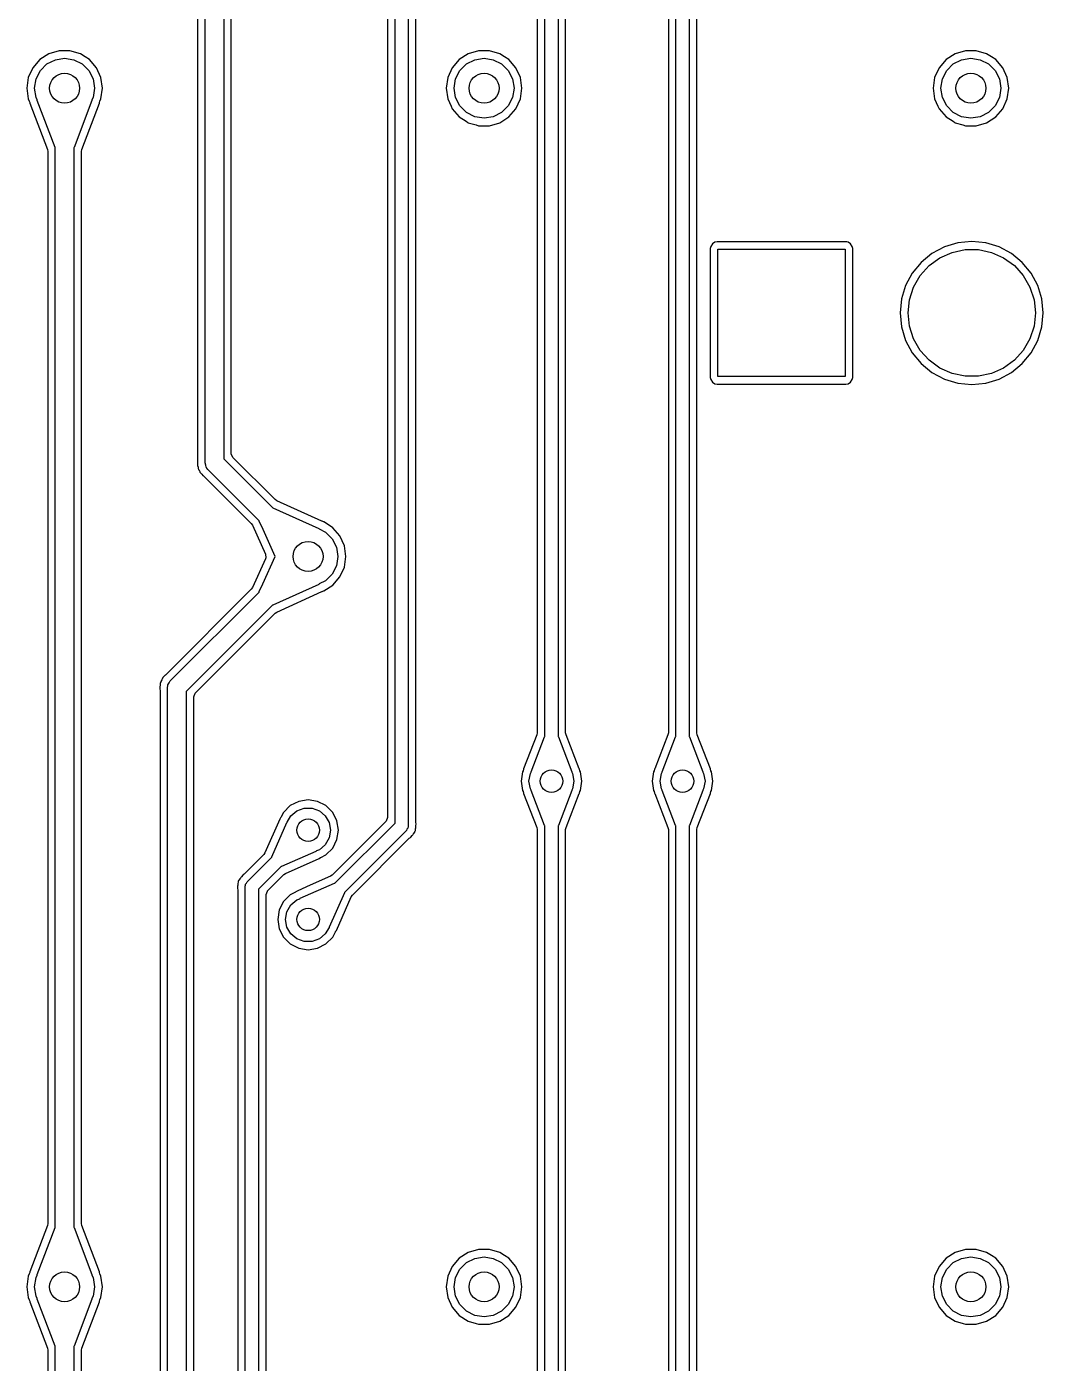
# Model space of a CAD drawing. Extents: x 107 to 211, y -135 to -72.
# Drawn here: x 153.49 to 167.07, y -103.52 to -85.68 of the extents above; entities that cross this region are included whole.
import ezdxf

# ---------------------------------------------------------------- set-up
doc = ezdxf.new("R2010")
doc.units = 0
doc.layers.add('BLACK', color=7, linetype='CONTINUOUS')

msp = doc.modelspace()

# ---------------------------------------------------------------- linework, layer by layer
at = {"layer": 'BLACK', "linetype": 'CONTINUOUS'}
for p, q in [((155.7745, -78.039428), (155.7745, -91.493107)), ((155.875, -91.5), (155.875, -78)), ((156.125, -78.051776), (156.125, -91.448224)), ((156.2255, -91.375942), (156.2255, -78.124057)), ((160.3106, -80.396489), (160.3106, -95.103508)), ((160.4111, -95.154436), (160.4111, -80.346681)), ((160.5889, -80.345563), (160.5889, -95.153318)), ((160.6894, -95.103509), (160.6894, -80.39649)), ((162.0606, -80.396489), (162.0606, -95.103508)), ((162.1611, -95.154436), (162.1611, -80.346681)), ((162.3389, -80.345563), (162.3389, -95.153318)), ((162.4394, -86.5), (162.4394, -80.39649)), ((158.4111, -96.309127), (158.4111, -81.690873)), ((158.5889, -81.654049), (158.5889, -96.345951)), ((158.6894, -86.5), (158.6894, -81.6988)), ((158.3106, -81.763153), (158.3106, -96.236846)), ((153.668868, -86.11786), (153.574623, -86.226626)), ((153.668875, -86.117855), (153.668868, -86.11786)), ((153.789945, -86.040047), (153.668875, -86.117855)), ((153.764886, -86.176393), (153.876393, -86.119577)), ((153.789949, -86.040046), (153.789945, -86.040047)), ((153.928036, -85.9995), (153.789949, -86.040046)), ((153.876393, -86.119577), (154, -86.1)), ((153.928039, -85.9995), (153.928036, -85.9995)), ((154.071961, -85.9995), (153.928039, -85.9995)), ((154, -86.1), (154.123607, -86.119577)), ((154.071964, -85.9995), (154.071961, -85.9995)), ((154.21005, -86.040046), (154.071964, -85.9995)), ((154.123607, -86.119577), (154.235114, -86.176393)), ((154.210054, -86.040047), (154.21005, -86.040046)), ((154.274182, -86.08126), (154.210054, -86.040047)), ((154.331128, -86.117857), (154.274182, -86.08126)), ((154.425377, -86.226627), (154.331128, -86.117857)), ((159.268868, -86.11786), (159.174623, -86.226626)), ((159.268875, -86.117855), (159.268868, -86.11786)), ((159.389945, -86.040047), (159.268875, -86.117855)), ((159.364886, -86.176393), (159.476393, -86.119577)), ((159.389949, -86.040046), (159.389945, -86.040047)), ((159.528036, -85.9995), (159.389949, -86.040046)), ((159.476393, -86.119577), (159.6, -86.1)), ((159.528039, -85.9995), (159.528036, -85.9995)), ((159.671961, -85.9995), (159.528039, -85.9995)), ((159.6, -86.1), (159.723607, -86.119577)), ((159.671964, -85.9995), (159.671961, -85.9995)), ((159.81005, -86.040046), (159.671964, -85.9995)), ((159.723607, -86.119577), (159.835114, -86.176393)), ((159.810054, -86.040047), (159.81005, -86.040046)), ((159.874182, -86.08126), (159.810054, -86.040047)), ((159.931128, -86.117857), (159.874182, -86.08126)), ((160.025377, -86.226627), (159.931128, -86.117857)), ((165.768868, -86.11786), (165.674623, -86.226626)), ((165.768875, -86.117855), (165.768868, -86.11786)), ((165.889945, -86.040047), (165.768875, -86.117855)), ((165.864886, -86.176393), (165.976393, -86.119577)), ((165.889949, -86.040046), (165.889945, -86.040047)), ((166.028036, -85.9995), (165.889949, -86.040046)), ((165.976393, -86.119577), (166.1, -86.1)), ((166.028039, -85.9995), (166.028036, -85.9995)), ((166.171961, -85.9995), (166.028039, -85.9995)), ((166.1, -86.1), (166.223607, -86.119577)), ((166.171964, -85.9995), (166.171961, -85.9995)), ((166.31005, -86.040046), (166.171964, -85.9995)), ((166.223607, -86.119577), (166.335114, -86.176393)), ((166.310054, -86.040047), (166.31005, -86.040046)), ((166.374182, -86.08126), (166.310054, -86.040047)), ((166.431128, -86.117857), (166.374182, -86.08126)), ((166.525377, -86.226627), (166.431128, -86.117857)), ((153.574623, -86.226626), (153.514834, -86.357545)), ((153.619577, -86.376393), (153.676393, -86.264886)), ((153.676393, -86.264886), (153.764886, -86.176393)), ((154.235114, -86.176393), (154.323607, -86.264886)), ((154.323607, -86.264886), (154.380423, -86.376393)), ((154.485165, -86.357543), (154.425377, -86.226627)), ((159.174623, -86.226626), (159.114834, -86.357545)), ((159.219577, -86.376393), (159.276393, -86.264886)), ((159.276393, -86.264886), (159.364886, -86.176393)), ((159.835114, -86.176393), (159.923607, -86.264886)), ((159.923607, -86.264886), (159.980423, -86.376393)), ((160.085165, -86.357543), (160.025377, -86.226627)), ((165.674623, -86.226626), (165.614834, -86.357545)), ((165.719577, -86.376393), (165.776393, -86.264886)), ((165.776393, -86.264886), (165.864886, -86.176393)), ((166.335114, -86.176393), (166.423607, -86.264886)), ((166.423607, -86.264886), (166.480423, -86.376393)), ((166.585165, -86.357543), (166.525377, -86.226627)), ((153.514834, -86.357545), (153.494353, -86.5)), ((153.494353, -86.5), (153.514834, -86.642455)), ((153.6, -86.5), (153.619577, -86.376393)), ((153.619577, -86.623607), (153.6, -86.5)), ((154.380423, -86.376393), (154.4, -86.5)), ((154.4, -86.5), (154.380423, -86.623607)), ((154.505647, -86.5), (154.485165, -86.357543)), ((154.485165, -86.642457), (154.505647, -86.5)), ((158.6894, -96.301199), (158.6894, -86.5)), ((159.114834, -86.357545), (159.094353, -86.5)), ((159.094353, -86.5), (159.114834, -86.642454)), ((159.2, -86.5), (159.219577, -86.376393)), ((159.219577, -86.623607), (159.2, -86.5)), ((159.980423, -86.376393), (160, -86.5)), ((160, -86.5), (159.980423, -86.623607)), ((160.105647, -86.5), (160.085165, -86.357543)), ((160.085165, -86.642457), (160.105647, -86.5)), ((162.4394, -90.359897), (162.4394, -86.5)), ((165.614834, -86.357545), (165.594353, -86.5)), ((165.594353, -86.5), (165.614834, -86.642454)), ((165.7, -86.5), (165.719577, -86.376393)), ((165.719577, -86.623607), (165.7, -86.5)), ((166.480423, -86.376393), (166.5, -86.5)), ((166.5, -86.5), (166.480423, -86.623607)), ((166.605647, -86.5), (166.585165, -86.357543)), ((166.585165, -86.642457), (166.605647, -86.5)), ((153.514834, -86.642455), (153.514836, -86.64246)), ((153.514836, -86.64246), (153.528368, -86.672092)), ((153.528368, -86.672092), (153.534048, -86.690665)), ((153.534048, -86.690665), (153.535765, -86.700965)), ((153.535765, -86.700965), (153.535764, -86.700965)), ((153.535764, -86.700965), (153.769719, -87.319854)), ((153.635192, -86.654253), (153.619577, -86.623607)), ((153.634448, -86.663655), (153.634728, -86.654705)), ((153.872141, -87.292437), (153.634448, -86.663655)), ((153.634728, -86.654705), (153.635192, -86.654253)), ((154.365551, -86.663655), (154.127859, -87.292437)), ((154.230281, -87.319854), (154.464232, -86.700968)), ((154.380423, -86.623607), (154.364743, -86.654379)), ((154.364743, -86.654379), (154.365427, -86.655066)), ((154.365427, -86.655066), (154.365551, -86.663655)), ((154.464232, -86.700968), (154.464233, -86.700965)), ((154.464233, -86.700965), (154.464235, -86.70096)), ((154.464235, -86.70096), (154.466202, -86.689733)), ((154.466202, -86.689733), (154.471779, -86.671766)), ((154.471779, -86.671766), (154.485165, -86.642457)), ((159.114834, -86.642454), (159.114834, -86.642455)), ((159.114834, -86.642455), (159.114835, -86.642457)), ((159.114835, -86.642457), (159.159664, -86.740617)), ((159.276393, -86.735114), (159.219577, -86.623607)), ((159.980423, -86.623607), (159.923607, -86.735114)), ((160.025377, -86.773373), (160.085165, -86.642457)), ((165.614834, -86.642454), (165.614834, -86.642455)), ((165.614834, -86.642455), (165.614835, -86.642457)), ((165.614835, -86.642457), (165.659664, -86.740617)), ((165.776393, -86.735114), (165.719577, -86.623607)), ((166.480423, -86.623607), (166.423607, -86.735114)), ((166.525377, -86.773373), (166.585165, -86.642457)), ((159.159664, -86.740617), (159.174623, -86.773373)), ((159.174623, -86.773373), (159.268868, -86.882139)), ((159.268868, -86.882139), (159.268869, -86.88214)), ((159.268869, -86.88214), (159.268872, -86.882143)), ((159.268872, -86.882143), (159.361474, -86.941654)), ((159.364886, -86.823607), (159.276393, -86.735114)), ((159.476393, -86.880423), (159.364886, -86.823607)), ((159.6, -86.9), (159.476393, -86.880423)), ((159.723607, -86.880423), (159.6, -86.9)), ((159.835114, -86.823607), (159.723607, -86.880423)), ((159.810053, -86.959953), (159.931128, -86.882143)), ((159.923607, -86.735114), (159.835114, -86.823607)), ((159.931128, -86.882143), (160.025377, -86.773373)), ((165.659664, -86.740617), (165.674623, -86.773373)), ((165.674623, -86.773373), (165.768868, -86.882139)), ((165.768868, -86.882139), (165.768869, -86.88214)), ((165.768869, -86.88214), (165.768872, -86.882143)), ((165.768872, -86.882143), (165.861474, -86.941654)), ((165.864886, -86.823607), (165.776393, -86.735114)), ((165.976393, -86.880423), (165.864886, -86.823607)), ((166.1, -86.9), (165.976393, -86.880423)), ((166.223607, -86.880423), (166.1, -86.9)), ((166.335114, -86.823607), (166.223607, -86.880423)), ((166.310053, -86.959953), (166.431128, -86.882143)), ((166.423607, -86.735114), (166.335114, -86.823607)), ((166.431128, -86.882143), (166.525377, -86.773373)), ((159.361474, -86.941654), (159.38354, -86.955836)), ((159.38354, -86.955836), (159.389947, -86.959953)), ((159.389947, -86.959953), (159.493144, -86.990254)), ((159.493144, -86.990254), (159.528035, -87.000499)), ((159.528035, -87.000499), (159.528037, -87.0005)), ((159.528037, -87.0005), (159.528039, -87.0005)), ((159.528039, -87.0005), (159.671963, -87.0005)), ((159.671963, -87.0005), (159.671964, -87.000499)), ((159.671964, -87.000499), (159.810053, -86.959953)), ((165.861474, -86.941654), (165.88354, -86.955836)), ((165.88354, -86.955836), (165.889947, -86.959953)), ((165.889947, -86.959953), (165.993144, -86.990254)), ((165.993144, -86.990254), (166.028035, -87.000499)), ((166.028035, -87.000499), (166.028037, -87.0005)), ((166.028037, -87.0005), (166.028039, -87.0005)), ((166.028039, -87.0005), (166.171963, -87.0005)), ((166.171963, -87.0005), (166.171964, -87.000499)), ((166.171964, -87.000499), (166.310053, -86.959953)), ((153.769719, -87.319854), (153.7745, -87.34602)), ((153.7745, -87.34602), (153.7745, -101.653978)), ((153.874812, -87.296573), (153.872141, -87.292437)), ((153.875, -87.29665), (153.874812, -87.296573)), ((153.875, -101.704518), (153.875, -87.29665)), ((154.127859, -87.292437), (154.125, -87.29548)), ((154.125, -87.29548), (154.125, -101.703349)), ((154.2255, -87.34602), (154.230281, -87.319854)), ((154.2255, -101.65398), (154.2255, -87.34602)), ((162.626281, -88.610788), (162.620451, -88.640102)), ((162.620451, -88.640102), (162.620451, -90.359897)), ((162.626282, -88.610786), (162.626281, -88.610788)), ((162.648493, -88.577543), (162.626282, -88.610786)), ((162.648496, -88.57754), (162.648493, -88.577543)), ((162.681735, -88.555331), (162.648496, -88.57754)), ((162.711053, -88.5495), (162.681735, -88.555331)), ((164.430848, -88.5495), (162.711053, -88.5495)), ((162.720951, -90.35), (162.720951, -88.65)), ((162.720951, -88.65), (164.420951, -88.65)), ((164.420951, -88.65), (164.420951, -90.35)), ((164.43085, -88.5495), (164.430848, -88.5495)), ((164.44251, -88.551819), (164.43085, -88.5495)), ((164.460162, -88.55533), (164.44251, -88.551819)), ((164.460164, -88.555331), (164.460162, -88.55533)), ((164.493407, -88.577542), (164.460164, -88.555331)), ((164.49341, -88.577545), (164.493407, -88.577542)), ((164.515619, -88.610784), (164.49341, -88.577545)), ((164.515619, -88.610786), (164.515619, -88.610784)), ((164.51562, -88.610787), (164.515619, -88.610786)), ((164.52145, -88.640102), (164.51562, -88.610787)), ((164.52145, -89.5), (164.52145, -88.640102)), ((165.745445, -88.617605), (165.580333, -88.705859)), ((165.924618, -88.563253), (165.745445, -88.617605)), ((165.848287, -88.691602), (166.022102, -88.654656)), ((166.110951, -88.544901), (165.924618, -88.563253)), ((166.022102, -88.654656), (166.1998, -88.654656)), ((166.297283, -88.563253), (166.110951, -88.544901)), ((166.1998, -88.654656), (166.373615, -88.691602)), ((166.476456, -88.617605), (166.297283, -88.563253)), ((166.641568, -88.705859), (166.476456, -88.617605)), ((165.435594, -88.824643), (165.316816, -88.969373)), ((165.580324, -88.705865), (165.435594, -88.824643)), ((165.54219, -88.868327), (165.685951, -88.763878)), ((165.580333, -88.705859), (165.580324, -88.705865)), ((165.685951, -88.763878), (165.848287, -88.691602)), ((166.373615, -88.691602), (166.535951, -88.763878)), ((166.535951, -88.763878), (166.679712, -88.868327)), ((166.641573, -88.705862), (166.641568, -88.705859)), ((166.641576, -88.705864), (166.641573, -88.705862)), ((166.786308, -88.824643), (166.641576, -88.705864)), ((166.905087, -88.969375), (166.786308, -88.824643)), ((165.31681, -88.969382), (165.228556, -89.134494)), ((165.316816, -88.969373), (165.31681, -88.969382)), ((165.334437, -89.154274), (165.423287, -89.000383)), ((165.423287, -89.000383), (165.54219, -88.868327)), ((166.679712, -88.868327), (166.798615, -89.000383)), ((166.798615, -89.000383), (166.887465, -89.154274)), ((166.905089, -88.96938), (166.905087, -88.969375)), ((166.905091, -88.969382), (166.905089, -88.96938)), ((166.993345, -89.134494), (166.905091, -88.969382)), ((165.228556, -89.134494), (165.174204, -89.313667)), ((165.279526, -89.323275), (165.334437, -89.154274)), ((166.887465, -89.154274), (166.942376, -89.323275)), ((166.993345, -89.134496), (166.993345, -89.134494)), ((166.993347, -89.134499), (166.993345, -89.134496)), ((167.047698, -89.313669), (166.993347, -89.134499)), ((165.174204, -89.313667), (165.155852, -89.5)), ((165.260951, -89.5), (165.279526, -89.323275)), ((166.942376, -89.323275), (166.960951, -89.5)), ((167.06605, -89.5), (167.047698, -89.313669)), ((164.521451, -90.359899), (164.52145, -89.5)), ((165.155852, -89.5), (165.174204, -89.686332)), ((165.279526, -89.676725), (165.260951, -89.5)), ((166.960951, -89.5), (166.942376, -89.676725)), ((167.047698, -89.686331), (167.06605, -89.5)), ((165.174204, -89.686332), (165.228556, -89.865505)), ((165.334437, -89.845726), (165.279526, -89.676725)), ((166.942376, -89.676725), (166.887465, -89.845726)), ((166.993347, -89.865501), (167.047698, -89.686331)), ((165.228556, -89.865505), (165.31681, -90.030617)), ((165.423287, -89.999617), (165.334437, -89.845726)), ((166.887465, -89.845726), (166.798615, -89.999617)), ((166.905087, -90.030625), (166.993347, -89.865501)), ((165.31681, -90.030617), (165.316813, -90.030622)), ((165.316813, -90.030622), (165.316815, -90.030625)), ((165.316815, -90.030625), (165.435594, -90.175357)), ((165.54219, -90.131673), (165.423287, -89.999617)), ((166.798615, -89.999617), (166.679712, -90.131673)), ((166.786308, -90.175357), (166.905087, -90.030625)), ((165.435594, -90.175357), (165.580326, -90.294136)), ((165.685951, -90.236122), (165.54219, -90.131673)), ((165.848287, -90.308398), (165.685951, -90.236122)), ((166.535951, -90.236122), (166.373615, -90.308398)), ((166.679712, -90.131673), (166.535951, -90.236122)), ((166.641576, -90.294136), (166.786308, -90.175357)), ((162.4394, -95.103509), (162.4394, -90.359897)), ((162.620451, -90.359897), (162.626282, -90.389215)), ((162.626282, -90.389215), (162.648491, -90.422454)), ((162.648491, -90.422454), (162.648493, -90.422456)), ((162.648493, -90.422456), (162.648494, -90.422457)), ((162.648494, -90.422457), (162.681738, -90.444669)), ((162.681738, -90.444669), (162.711052, -90.4505)), ((162.711052, -90.4505), (164.430849, -90.450499)), ((164.420951, -90.35), (162.720951, -90.35)), ((164.430849, -90.450499), (164.460164, -90.444669)), ((164.460164, -90.444669), (164.460165, -90.444668)), ((164.460165, -90.444668), (164.460166, -90.444668)), ((164.460166, -90.444668), (164.493405, -90.422459)), ((164.493404, -90.422459), (164.493408, -90.422457)), ((164.493405, -90.422459), (164.493404, -90.422459)), ((164.493408, -90.422457), (164.51562, -90.389213)), ((164.51562, -90.389213), (164.521451, -90.359899)), ((165.580326, -90.294136), (165.580331, -90.294138)), ((165.580331, -90.294138), (165.580333, -90.29414)), ((165.580333, -90.29414), (165.745445, -90.382394)), ((165.745445, -90.382394), (165.745447, -90.382394)), ((165.745447, -90.382394), (165.74545, -90.382396)), ((165.74545, -90.382396), (165.92462, -90.436747)), ((166.022102, -90.345344), (165.848287, -90.308398)), ((165.92462, -90.436747), (166.110951, -90.455099)), ((166.1998, -90.345344), (166.022102, -90.345344)), ((166.110951, -90.455099), (166.297282, -90.436747)), ((166.373615, -90.308398), (166.1998, -90.345344)), ((166.297282, -90.436747), (166.476452, -90.382396)), ((166.476452, -90.382396), (166.641576, -90.294136)), ((155.774449, -91.495043), (155.772299, -91.536063)), ((155.7745, -91.493107), (155.774449, -91.495043)), ((155.883714, -91.529677), (155.875, -91.5)), ((156.125, -91.448224), (156.775069, -92.098293)), ((156.225782, -91.382392), (156.2255, -91.375942)), ((156.247174, -91.428268), (156.225782, -91.382392)), ((156.811226, -91.99232), (156.247174, -91.428268)), ((155.772299, -91.536063), (155.781031, -91.558814)), ((155.781031, -91.558814), (155.784326, -91.569937)), ((155.784326, -91.569937), (155.789392, -91.593766)), ((155.789392, -91.593766), (155.789394, -91.59377)), ((155.789394, -91.59377), (155.794388, -91.600643)), ((155.794388, -91.600643), (155.803605, -91.617618)), ((155.803605, -91.617618), (155.806653, -91.625558)), ((155.806653, -91.625558), (155.806654, -91.62556)), ((155.806654, -91.62556), (155.823881, -91.642786)), ((155.823881, -91.642786), (155.831424, -91.651618)), ((155.831424, -91.651618), (155.84574, -91.671323)), ((155.84574, -91.671323), (155.853102, -91.675573)), ((155.853102, -91.675573), (155.868426, -91.687332)), ((155.868426, -91.687332), (156.492318, -92.311223)), ((155.89029, -91.559906), (155.883714, -91.529677)), ((155.894073, -91.56496), (155.89029, -91.559906)), ((155.894843, -91.56758), (155.894073, -91.56496)), ((155.898235, -91.570519), (155.894843, -91.56758)), ((155.911612, -91.588388), (155.898235, -91.570519)), ((156.599121, -92.275897), (155.911612, -91.588388)), ((156.833109, -92.007442), (156.811226, -91.99232)), ((157.436161, -92.279633), (156.833109, -92.007442)), ((156.775069, -92.098293), (156.775258, -92.098216)), ((156.775258, -92.098216), (156.780071, -92.099252)), ((156.780071, -92.099252), (157.39276, -92.375793)), ((156.492318, -92.311223), (156.50744, -92.333106)), ((156.50744, -92.333106), (156.681867, -92.719556)), ((156.599252, -92.280071), (156.599121, -92.275897)), ((156.649279, -92.390909), (156.599252, -92.280071)), ((156.811357, -92.75), (156.649279, -92.390909)), ((157.39276, -92.375793), (157.398891, -92.38232)), ((157.398891, -92.38232), (157.398888, -92.382458)), ((157.398888, -92.382458), (157.485114, -92.426393)), ((157.439316, -92.281449), (157.436161, -92.279633)), ((157.439653, -92.280862), (157.439316, -92.281449)), ((157.456228, -92.288924), (157.439653, -92.280862)), ((157.460054, -92.290047), (157.456228, -92.288924)), ((157.509079, -92.321554), (157.460054, -92.290047)), ((157.581128, -92.367857), (157.509079, -92.321554)), ((157.675377, -92.476627), (157.581128, -92.367857)), ((157.485114, -92.426393), (157.573607, -92.514886)), ((157.573607, -92.514886), (157.630423, -92.626393)), ((157.735165, -92.607543), (157.675377, -92.476627)), ((156.645238, -93.118044), (156.811357, -92.75)), ((156.681867, -92.719556), (156.685656, -92.770033)), ((156.685656, -92.770033), (156.681867, -92.780442)), ((157.630423, -92.626393), (157.65, -92.75)), ((157.65, -92.75), (157.630423, -92.873607)), ((157.755647, -92.75), (157.735165, -92.607543)), ((157.735165, -92.892457), (157.755647, -92.75)), ((156.681867, -92.780442), (156.507442, -93.16689)), ((157.630423, -92.873607), (157.573607, -92.985114)), ((157.675377, -93.023373), (157.735165, -92.892457)), ((156.599252, -93.219928), (156.645238, -93.118044)), ((157.39276, -93.124206), (156.780071, -93.400747)), ((157.398746, -93.118044), (157.39276, -93.124206)), ((157.398747, -93.117613), (157.398746, -93.118044)), ((157.485114, -93.073607), (157.398747, -93.117613)), ((157.573607, -92.985114), (157.485114, -93.073607)), ((157.581128, -93.132143), (157.675377, -93.023373)), ((156.49232, -93.188773), (155.345415, -94.335677)), ((155.411612, -94.411612), (156.598294, -93.224929)), ((156.507442, -93.16689), (156.49232, -93.188773)), ((156.598216, -93.224741), (156.599252, -93.219928)), ((156.598294, -93.224929), (156.598216, -93.224741)), ((156.833108, -93.492557), (157.436162, -93.220365)), ((157.436162, -93.220365), (157.436169, -93.220359)), ((157.436169, -93.220359), (157.439183, -93.218643)), ((157.439183, -93.218643), (157.439467, -93.219143)), ((157.439467, -93.219143), (157.456176, -93.211091)), ((157.456176, -93.211091), (157.460053, -93.209953)), ((157.460053, -93.209953), (157.581128, -93.132143)), ((156.775899, -93.400877), (155.625, -94.551776)), ((156.780071, -93.400747), (156.775899, -93.400877)), ((155.747163, -94.571742), (156.811228, -93.507676)), ((156.811228, -93.507676), (156.833108, -93.492557)), ((155.313489, -94.364495), (155.30358, -94.386749)), ((155.313492, -94.364491), (155.313489, -94.364495)), ((155.344011, -94.33701), (155.313492, -94.364491)), ((155.345415, -94.335677), (155.344011, -94.33701)), ((155.273589, -94.488001), (155.269777, -94.512063)), ((155.269777, -94.512063), (155.271978, -94.520274)), ((155.271978, -94.520274), (155.2745, -94.539428)), ((155.2745, -94.476425), (155.273589, -94.488001)), ((155.274501, -94.452063), (155.2745, -94.452069)), ((155.2745, -94.452069), (155.2745, -94.476425)), ((155.2745, -94.539428), (155.2745, -106.993107)), ((155.277959, -94.444296), (155.274501, -94.452063)), ((155.283443, -94.425783), (155.277959, -94.444296)), ((155.284774, -94.417379), (155.283443, -94.425783)), ((155.298043, -94.396946), (155.284774, -94.417379)), ((155.30358, -94.386749), (155.298043, -94.396946)), ((155.375, -94.5), (155.378176, -94.477906)), ((155.375, -107), (155.375, -94.5)), ((155.377856, -94.473429), (155.379164, -94.471032)), ((155.378176, -94.477906), (155.377856, -94.473429)), ((155.379164, -94.471032), (155.380063, -94.464783)), ((155.380063, -94.464783), (155.39679, -94.438755)), ((155.39679, -94.438755), (155.411612, -94.411612)), ((155.625, -94.551776), (155.625, -106.948223)), ((155.7255, -94.624057), (155.742813, -94.576491)), ((155.7255, -106.875943), (155.7255, -94.624057)), ((155.742813, -94.576491), (155.747163, -94.571742)), ((160.305589, -95.130277), (160.128606, -95.586397)), ((160.226961, -95.624563), (160.408202, -95.157468)), ((160.3106, -95.103508), (160.305589, -95.130277)), ((160.408202, -95.157468), (160.4111, -95.154436)), ((160.5889, -95.153318), (160.589163, -95.153427)), ((160.589163, -95.153427), (160.591798, -95.157468)), ((160.591798, -95.157468), (160.773038, -95.624563)), ((160.694411, -95.130278), (160.6894, -95.103509)), ((160.871393, -95.5864), (160.694411, -95.130278)), ((162.055589, -95.130277), (161.878606, -95.586397)), ((161.976961, -95.624563), (162.158202, -95.157468)), ((162.0606, -95.103508), (162.055589, -95.130277)), ((162.158202, -95.157468), (162.1611, -95.154436)), ((162.3389, -95.153318), (162.339163, -95.153427)), ((162.339163, -95.153427), (162.341798, -95.157468)), ((162.341798, -95.157468), (162.523038, -95.624563)), ((162.444411, -95.130278), (162.4394, -95.103509)), ((162.621393, -95.5864), (162.444411, -95.130278)), ((160.114354, -95.624695), (160.094508, -95.75)), ((160.120756, -95.612129), (160.114354, -95.624695)), ((160.127619, -95.591813), (160.120756, -95.612129)), ((160.128606, -95.586397), (160.127619, -95.591813)), ((160.227032, -95.631908), (160.226961, -95.624563)), ((160.773038, -95.624563), (160.772875, -95.63175)), ((160.87224, -95.591225), (160.871393, -95.5864)), ((160.879191, -95.612027), (160.87224, -95.591225)), ((160.885646, -95.624696), (160.879191, -95.612027)), ((160.905492, -95.75), (160.885646, -95.624696)), ((161.864354, -95.624695), (161.844508, -95.75)), ((161.870756, -95.612129), (161.864354, -95.624695)), ((161.877619, -95.591813), (161.870756, -95.612129)), ((161.878606, -95.586397), (161.877619, -95.591813)), ((161.977032, -95.631908), (161.976961, -95.624563)), ((162.523038, -95.624563), (162.522875, -95.63175)), ((162.62224, -95.591225), (162.621393, -95.5864)), ((162.629191, -95.612027), (162.62224, -95.591225)), ((162.635646, -95.624696), (162.629191, -95.612027)), ((162.655492, -95.75), (162.635646, -95.624696)), ((160.094508, -95.75), (160.114354, -95.875304)), ((160.2, -95.75), (160.218092, -95.647394)), ((160.218092, -95.852606), (160.2, -95.75)), ((160.218092, -95.647394), (160.227032, -95.631908)), ((160.772875, -95.63175), (160.781908, -95.647394)), ((160.781908, -95.647394), (160.8, -95.75)), ((160.8, -95.75), (160.781908, -95.852606)), ((160.885646, -95.875304), (160.905492, -95.75)), ((161.844508, -95.75), (161.864354, -95.875304)), ((161.95, -95.75), (161.968092, -95.647394)), ((161.968092, -95.852606), (161.95, -95.75)), ((161.968092, -95.647394), (161.977032, -95.631908)), ((162.522875, -95.63175), (162.531908, -95.647394)), ((162.531908, -95.647394), (162.55, -95.75)), ((162.55, -95.75), (162.531908, -95.852606)), ((162.635646, -95.875304), (162.655492, -95.75)), ((160.114354, -95.875304), (160.114354, -95.875307)), ((160.114354, -95.875307), (160.120807, -95.887971)), ((160.120807, -95.887971), (160.127756, -95.908761)), ((160.127756, -95.908761), (160.128606, -95.9136)), ((160.128606, -95.9136), (160.305589, -96.369721)), ((160.227123, -95.868248), (160.218092, -95.852606)), ((160.226961, -95.875436), (160.227123, -95.868248)), ((160.408202, -96.342532), (160.226961, -95.875436)), ((160.773038, -95.875436), (160.591798, -96.342532)), ((160.69441, -96.369726), (160.871394, -95.913599)), ((160.781908, -95.852606), (160.772966, -95.868093)), ((160.772966, -95.868093), (160.773038, -95.875436)), ((160.871394, -95.913599), (160.872376, -95.908205)), ((160.872376, -95.908205), (160.879247, -95.887861)), ((160.879247, -95.887861), (160.885646, -95.875304)), ((161.864354, -95.875304), (161.864354, -95.875307)), ((161.864354, -95.875307), (161.870807, -95.887971)), ((161.870807, -95.887971), (161.877756, -95.908761)), ((161.877756, -95.908761), (161.878606, -95.9136)), ((161.878606, -95.9136), (162.055589, -96.369721)), ((161.977123, -95.868248), (161.968092, -95.852606)), ((161.976961, -95.875436), (161.977123, -95.868248)), ((162.158202, -96.342532), (161.976961, -95.875436)), ((162.523038, -95.875436), (162.341798, -96.342532)), ((162.44441, -96.369726), (162.621394, -95.913599)), ((162.531908, -95.852606), (162.522966, -95.868093)), ((162.522966, -95.868093), (162.523038, -95.875436)), ((162.621394, -95.913599), (162.622376, -95.908205)), ((162.622376, -95.908205), (162.629247, -95.887861)), ((162.629247, -95.887861), (162.635646, -95.875304)), ((157.012607, -96.076951), (156.922901, -96.166657)), ((157.125649, -96.019353), (157.012607, -96.076951)), ((157.021138, -96.212164), (157.100951, -96.145192)), ((157.100951, -96.145192), (157.198857, -96.109558)), ((157.250951, -95.999508), (157.125649, -96.019353)), ((157.198857, -96.109558), (157.303045, -96.109558)), ((157.376252, -96.019353), (157.250951, -95.999508)), ((157.303045, -96.109558), (157.400951, -96.145192)), ((157.376253, -96.019353), (157.376252, -96.019353)), ((157.376255, -96.019354), (157.376253, -96.019353)), ((157.489293, -96.07695), (157.376255, -96.019354)), ((157.400951, -96.145192), (157.480764, -96.212164)), ((157.579001, -96.166658), (157.489293, -96.07695)), ((156.872654, -96.258062), (156.675273, -96.705737)), ((156.767057, -96.759073), (156.969187, -96.300627)), ((156.884586, -96.24105), (156.872654, -96.258062)), ((156.887263, -96.236597), (156.884586, -96.24105)), ((156.922901, -96.166657), (156.887263, -96.236597)), ((156.969187, -96.300627), (156.971141, -96.298758)), ((156.971141, -96.298758), (157.021138, -96.212164)), ((157.480764, -96.212164), (157.532859, -96.302394)), ((157.532859, -96.302394), (157.550951, -96.405)), ((158.288926, -96.289172), (157.574162, -97.003935)), ((157.636597, -96.279696), (157.579001, -96.166658)), ((157.609216, -97.11101), (158.4111, -96.309127)), ((157.656443, -96.405), (157.636597, -96.279696)), ((158.293287, -96.284412), (158.288926, -96.289172)), ((158.3106, -96.236846), (158.293287, -96.284412)), ((158.692537, -96.319667), (158.6894, -96.301199)), ((158.690992, -96.342454), (158.693049, -96.3242)), ((158.693047, -96.324195), (158.692537, -96.319667)), ((158.693049, -96.3242), (158.693047, -96.324195)), ((157.532859, -96.507606), (157.480764, -96.597836)), ((157.550951, -96.405), (157.532859, -96.507606)), ((157.636597, -96.530304), (157.656443, -96.405)), ((158.562862, -96.408813), (157.735729, -97.235945)), ((157.842009, -97.271792), (158.602282, -96.511519)), ((158.571063, -96.391224), (158.562862, -96.408813)), ((158.583539, -96.376357), (158.571063, -96.391224)), ((158.586908, -96.357244), (158.583539, -96.376357)), ((158.588562, -96.353699), (158.586908, -96.357244)), ((158.5889, -96.345951), (158.587941, -96.351384)), ((158.587941, -96.351384), (158.588562, -96.353699)), ((158.602282, -96.511519), (158.617557, -96.500683)), ((158.617557, -96.500683), (158.621122, -96.497839)), ((158.621122, -96.497839), (158.621126, -96.497838)), ((158.621126, -96.497838), (158.640162, -96.473965)), ((158.640162, -96.473965), (158.642902, -96.470899)), ((158.642902, -96.470899), (158.649016, -96.464787)), ((158.649016, -96.464787), (158.653607, -96.457478)), ((158.653607, -96.457478), (158.655998, -96.454107)), ((158.655998, -96.454107), (158.675032, -96.430242)), ((158.675032, -96.430239), (158.677015, -96.426121)), ((158.675032, -96.430242), (158.675032, -96.430239)), ((158.677015, -96.426121), (158.681862, -96.414421)), ((158.681862, -96.414421), (158.683368, -96.410117)), ((158.683368, -96.410116), (158.683369, -96.410115)), ((158.683368, -96.410117), (158.683368, -96.410116)), ((158.683369, -96.410115), (158.686785, -96.37979)), ((158.686785, -96.37979), (158.687481, -96.375699)), ((158.687481, -96.375699), (158.688782, -96.37)), ((158.688782, -96.37), (158.6894, -96.367292)), ((158.6894, -96.358667), (158.689633, -96.354521)), ((158.6894, -96.367292), (158.6894, -96.358667)), ((158.689633, -96.354521), (158.690992, -96.342454)), ((160.305589, -96.369721), (160.3106, -96.396489)), ((160.3106, -96.396489), (160.3106, -111.103508)), ((160.410837, -96.346573), (160.408202, -96.342532)), ((160.4111, -96.346681), (160.410837, -96.346573)), ((160.4111, -111.154436), (160.4111, -96.346681)), ((160.591798, -96.342532), (160.5889, -96.345563)), ((160.5889, -96.345563), (160.5889, -111.153318)), ((160.6894, -96.39649), (160.69441, -96.369726)), ((160.6894, -111.103509), (160.6894, -96.39649)), ((162.055589, -96.369721), (162.0606, -96.396489)), ((162.0606, -96.396489), (162.0606, -111.103508)), ((162.160837, -96.346573), (162.158202, -96.342532)), ((162.1611, -96.346681), (162.160837, -96.346573)), ((162.1611, -111.154436), (162.1611, -96.346681)), ((162.341798, -96.342532), (162.3389, -96.345563)), ((162.3389, -96.345563), (162.3389, -111.153318)), ((162.4394, -96.39649), (162.44441, -96.369726)), ((162.4394, -102.5), (162.4394, -96.39649)), ((157.355321, -96.686764), (156.896877, -96.888893)), ((157.361397, -96.680569), (157.355321, -96.686764)), ((157.361401, -96.679202), (157.361397, -96.680569)), ((157.400951, -96.664808), (157.361401, -96.679202)), ((157.480764, -96.597836), (157.400951, -96.664808)), ((157.489293, -96.73305), (157.579001, -96.643342)), ((157.579001, -96.643342), (157.636597, -96.530304)), ((156.659888, -96.728209), (156.397717, -96.99038)), ((156.437138, -97.093089), (156.766171, -96.764055)), ((156.675273, -96.705737), (156.659888, -96.728209)), ((156.766063, -96.763793), (156.767057, -96.759073)), ((156.766171, -96.764055), (156.766063, -96.763793)), ((156.950207, -96.980679), (157.397883, -96.783298)), ((157.397883, -96.783298), (157.415992, -96.770769)), ((157.415992, -96.770769), (157.420237, -96.768235)), ((157.420237, -96.768235), (157.489293, -96.73305)), ((156.343993, -97.0478), (156.324967, -97.071659)), ((156.346393, -97.044418), (156.343993, -97.0478)), ((156.35098, -97.037118), (156.346393, -97.044418)), ((156.350985, -97.037112), (156.35098, -97.037118)), ((156.35708, -97.031018), (156.350985, -97.037112)), ((156.359845, -97.027924), (156.35708, -97.031018)), ((156.378874, -97.004063), (156.359845, -97.027924)), ((156.382422, -97.001233), (156.378874, -97.004063)), ((156.397717, -96.99038), (156.382422, -97.001233)), ((156.892687, -96.888987), (156.5889, -97.192775)), ((156.711064, -97.212738), (156.927743, -96.996058)), ((156.896877, -96.888893), (156.892687, -96.888987)), ((156.927743, -96.996058), (156.950207, -96.980679)), ((157.55169, -97.01932), (157.277874, -97.140047)), ((157.574162, -97.003935), (157.55169, -97.01932)), ((156.310367, -97.147378), (156.306951, -97.1777)), ((156.306951, -97.1777), (156.307463, -97.182242)), ((156.307463, -97.182242), (156.3106, -97.200702)), ((156.3106, -97.143233), (156.310367, -97.147378)), ((156.312519, -97.126195), (156.3106, -97.134604)), ((156.3106, -97.134604), (156.3106, -97.143233)), ((156.3106, -97.200702), (156.3106, -105.955248)), ((156.313213, -97.122108), (156.312519, -97.126195)), ((156.31663, -97.091787), (156.313213, -97.122108)), ((156.318122, -97.087523), (156.31663, -97.091787)), ((156.323003, -97.075737), (156.318122, -97.087523)), ((156.324967, -97.071659), (156.323003, -97.075737)), ((156.4111, -97.155951), (156.412058, -97.150517)), ((156.4111, -106), (156.4111, -97.155951)), ((156.411438, -97.148203), (156.413091, -97.144657)), ((156.412058, -97.150517), (156.411438, -97.148203)), ((156.413091, -97.144657), (156.416461, -97.125545)), ((156.416461, -97.125545), (156.428936, -97.110677)), ((156.428936, -97.110677), (156.437138, -97.093089)), ((156.5889, -97.192775), (156.5889, -105.963176)), ((156.6894, -97.265054), (156.706713, -97.217488)), ((156.706713, -97.217488), (156.711064, -97.212738)), ((157.08165, -97.231771), (157.012608, -97.26695)), ((157.085905, -97.22923), (157.08165, -97.231771)), ((157.104013, -97.216703), (157.085905, -97.22923)), ((157.104014, -97.216703), (157.104013, -97.216703)), ((157.11303, -97.212728), (157.104014, -97.216703)), ((157.277874, -97.140047), (157.11303, -97.212728)), ((157.146578, -97.313236), (157.605024, -97.111105)), ((157.605024, -97.111105), (157.609216, -97.11101)), ((156.6894, -97.595), (156.6894, -97.265054)), ((156.922902, -97.356656), (156.865304, -97.469698)), ((157.012608, -97.26695), (156.922902, -97.356656)), ((156.969043, -97.492394), (157.021138, -97.402164)), ((157.021138, -97.402164), (157.100951, -97.335192)), ((157.100951, -97.335192), (157.140499, -97.320797)), ((157.140499, -97.320797), (157.140504, -97.31943)), ((157.140504, -97.31943), (157.146578, -97.313236)), ((157.734844, -97.240926), (157.532715, -97.69937)), ((157.629249, -97.741932), (157.82663, -97.294256)), ((157.735838, -97.236206), (157.734844, -97.240926)), ((157.735729, -97.235945), (157.735838, -97.236206)), ((157.82663, -97.294256), (157.842009, -97.271792)), ((156.865304, -97.469698), (156.845459, -97.595)), ((156.950951, -97.595), (156.969043, -97.492394)), ((156.6894, -102.5), (156.6894, -97.595)), ((156.845459, -97.595), (156.865304, -97.720301)), ((156.865304, -97.720301), (156.865304, -97.720302)), ((156.865304, -97.720302), (156.865305, -97.720304)), ((156.865305, -97.720304), (156.922901, -97.833342)), ((156.969043, -97.697606), (156.950951, -97.595)), ((157.021138, -97.787836), (156.969043, -97.697606)), ((157.530763, -97.701235), (157.480764, -97.787836)), ((157.532715, -97.69937), (157.530763, -97.701235)), ((157.579001, -97.833342), (157.614642, -97.763389)), ((157.614642, -97.763389), (157.617316, -97.758943)), ((157.617316, -97.758943), (157.629249, -97.741932)), ((156.922901, -97.833342), (157.012609, -97.92305)), ((157.012609, -97.92305), (157.125647, -97.980646)), ((157.100951, -97.854808), (157.021138, -97.787836)), ((157.198857, -97.890442), (157.100951, -97.854808)), ((157.303045, -97.890442), (157.198857, -97.890442)), ((157.400951, -97.854808), (157.303045, -97.890442)), ((157.376255, -97.980646), (157.489293, -97.92305)), ((157.480764, -97.787836), (157.400951, -97.854808)), ((157.489293, -97.92305), (157.579001, -97.833342)), ((157.125647, -97.980646), (157.250951, -98.000492)), ((157.250951, -98.000492), (157.376255, -97.980646)), ((153.769719, -101.680144), (153.535764, -102.299037)), ((153.7745, -101.653978), (153.769719, -101.680144)), ((154.230281, -101.680146), (154.2255, -101.65398)), ((154.464235, -102.299039), (154.230281, -101.680146)), ((153.634448, -102.336345), (153.872141, -101.707562)), ((153.872141, -101.707562), (153.875, -101.704518)), ((154.125, -101.703349), (154.125188, -101.703427)), ((154.125188, -101.703427), (154.127859, -101.707563)), ((154.127859, -101.707563), (154.365551, -102.336344)), ((159.389945, -102.040047), (159.268875, -102.117855)), ((159.389949, -102.040046), (159.389945, -102.040047)), ((159.528036, -101.9995), (159.389949, -102.040046)), ((159.528039, -101.9995), (159.528036, -101.9995)), ((159.671961, -101.9995), (159.528039, -101.9995)), ((159.671964, -101.9995), (159.671961, -101.9995)), ((159.81005, -102.040046), (159.671964, -101.9995)), ((159.810054, -102.040047), (159.81005, -102.040046)), ((159.874182, -102.08126), (159.810054, -102.040047)), ((165.889945, -102.040047), (165.768875, -102.117855)), ((165.889949, -102.040046), (165.889945, -102.040047)), ((166.028036, -101.9995), (165.889949, -102.040046)), ((166.028039, -101.9995), (166.028036, -101.9995)), ((166.171961, -101.9995), (166.028039, -101.9995)), ((166.171964, -101.9995), (166.171961, -101.9995)), ((166.31005, -102.040046), (166.171964, -101.9995)), ((166.310054, -102.040047), (166.31005, -102.040046)), ((166.374182, -102.08126), (166.310054, -102.040047)), ((159.174623, -102.226626), (159.114834, -102.357545)), ((159.268868, -102.11786), (159.174623, -102.226626)), ((159.268875, -102.117855), (159.268868, -102.11786)), ((159.276393, -102.264886), (159.364886, -102.176393)), ((159.364886, -102.176393), (159.476393, -102.119577)), ((159.476393, -102.119577), (159.6, -102.1)), ((159.6, -102.1), (159.723607, -102.119577)), ((159.723607, -102.119577), (159.835114, -102.176393)), ((159.835114, -102.176393), (159.923607, -102.264886)), ((159.931128, -102.117857), (159.874182, -102.08126)), ((160.025377, -102.226627), (159.931128, -102.117857)), ((160.085165, -102.357543), (160.025377, -102.226627)), ((165.674623, -102.226626), (165.614834, -102.357545)), ((165.768868, -102.11786), (165.674623, -102.226626)), ((165.768875, -102.117855), (165.768868, -102.11786)), ((165.776393, -102.264886), (165.864886, -102.176393)), ((165.864886, -102.176393), (165.976393, -102.119577)), ((165.976393, -102.119577), (166.1, -102.1)), ((166.1, -102.1), (166.223607, -102.119577)), ((166.223607, -102.119577), (166.335114, -102.176393)), ((166.335114, -102.176393), (166.423607, -102.264886)), ((166.431128, -102.117857), (166.374182, -102.08126)), ((166.525377, -102.226627), (166.431128, -102.117857)), ((166.585165, -102.357543), (166.525377, -102.226627)), ((153.514834, -102.357544), (153.494353, -102.5)), ((153.514836, -102.357539), (153.514834, -102.357544)), ((153.52822, -102.328232), (153.514836, -102.357539)), ((153.533795, -102.31027), (153.52822, -102.328232)), ((153.535762, -102.299045), (153.533795, -102.31027)), ((153.535764, -102.299037), (153.535762, -102.299045)), ((153.6, -102.5), (153.619577, -102.376393)), ((153.619577, -102.376393), (153.635256, -102.34562)), ((153.634572, -102.344933), (153.634448, -102.336345)), ((153.635256, -102.34562), (153.634572, -102.344933)), ((154.365271, -102.345294), (154.364806, -102.345744)), ((154.364806, -102.345744), (154.380423, -102.376393)), ((154.365551, -102.336344), (154.365271, -102.345294)), ((154.380423, -102.376393), (154.4, -102.5)), ((154.465948, -102.309326), (154.464235, -102.299039)), ((154.471628, -102.327902), (154.465948, -102.309326)), ((154.485165, -102.357543), (154.471628, -102.327902)), ((154.505647, -102.5), (154.485165, -102.357543)), ((159.114834, -102.357545), (159.094353, -102.5)), ((159.2, -102.5), (159.219577, -102.376393)), ((159.219577, -102.376393), (159.276393, -102.264886)), ((159.923607, -102.264886), (159.980423, -102.376393)), ((159.980423, -102.376393), (160, -102.5)), ((160.105647, -102.5), (160.085165, -102.357543)), ((165.614834, -102.357545), (165.594353, -102.5)), ((165.7, -102.5), (165.719577, -102.376393)), ((165.719577, -102.376393), (165.776393, -102.264886)), ((166.423607, -102.264886), (166.480423, -102.376393)), ((166.480423, -102.376393), (166.5, -102.5)), ((166.605647, -102.5), (166.585165, -102.357543)), ((153.494353, -102.5), (153.514834, -102.642455)), ((153.619577, -102.623607), (153.6, -102.5)), ((154.4, -102.5), (154.380423, -102.623607)), ((154.485165, -102.642457), (154.505647, -102.5)), ((156.6894, -104.1), (156.6894, -102.5)), ((159.094353, -102.5), (159.114834, -102.642454)), ((159.219577, -102.623607), (159.2, -102.5)), ((160, -102.5), (159.980423, -102.623607)), ((160.085165, -102.642457), (160.105647, -102.5)), ((162.4394, -106.359897), (162.4394, -102.5)), ((165.594353, -102.5), (165.614834, -102.642454)), ((165.719577, -102.623607), (165.7, -102.5)), ((166.5, -102.5), (166.480423, -102.623607)), ((166.585165, -102.642457), (166.605647, -102.5)), ((153.514834, -102.642455), (153.514836, -102.64246)), ((153.514836, -102.64246), (153.528368, -102.672092)), ((153.528368, -102.672092), (153.534048, -102.690665)), ((153.534048, -102.690665), (153.535765, -102.700965)), ((153.535765, -102.700965), (153.535764, -102.700965)), ((153.535764, -102.700965), (153.769719, -103.319854)), ((153.635192, -102.654253), (153.619577, -102.623607)), ((153.634448, -102.663655), (153.634728, -102.654705)), ((153.872141, -103.292437), (153.634448, -102.663655)), ((153.634728, -102.654705), (153.635192, -102.654253)), ((154.365551, -102.663655), (154.127859, -103.292437)), ((154.230281, -103.319854), (154.464232, -102.700968)), ((154.380423, -102.623607), (154.364743, -102.654379)), ((154.364743, -102.654379), (154.365427, -102.655066)), ((154.365427, -102.655066), (154.365551, -102.663655)), ((154.464232, -102.700968), (154.464233, -102.700965)), ((154.464233, -102.700965), (154.464235, -102.70096)), ((154.464235, -102.70096), (154.466202, -102.689733)), ((154.466202, -102.689733), (154.471779, -102.671766)), ((154.471779, -102.671766), (154.485165, -102.642457)), ((159.114834, -102.642454), (159.114834, -102.642455)), ((159.114834, -102.642455), (159.114835, -102.642457)), ((159.114835, -102.642457), (159.174623, -102.773373)), ((159.276393, -102.735114), (159.219577, -102.623607)), ((159.364886, -102.823607), (159.276393, -102.735114)), ((159.923607, -102.735114), (159.835114, -102.823607)), ((159.980423, -102.623607), (159.923607, -102.735114)), ((160.025377, -102.773373), (160.085165, -102.642457)), ((165.614834, -102.642454), (165.614834, -102.642455)), ((165.614834, -102.642455), (165.614835, -102.642457)), ((165.614835, -102.642457), (165.674623, -102.773373)), ((165.776393, -102.735114), (165.719577, -102.623607)), ((165.864886, -102.823607), (165.776393, -102.735114)), ((166.423607, -102.735114), (166.335114, -102.823607)), ((166.480423, -102.623607), (166.423607, -102.735114)), ((166.525377, -102.773373), (166.585165, -102.642457)), ((159.174623, -102.773373), (159.268868, -102.882139)), ((159.268868, -102.882139), (159.268869, -102.88214)), ((159.268869, -102.88214), (159.268872, -102.882143)), ((159.268872, -102.882143), (159.389947, -102.959953)), ((159.476393, -102.880423), (159.364886, -102.823607)), ((159.6, -102.9), (159.476393, -102.880423)), ((159.723607, -102.880423), (159.6, -102.9)), ((159.835114, -102.823607), (159.723607, -102.880423)), ((159.810053, -102.959953), (159.931128, -102.882143)), ((159.931128, -102.882143), (160.025377, -102.773373)), ((165.674623, -102.773373), (165.768868, -102.882139)), ((165.768868, -102.882139), (165.768869, -102.88214)), ((165.768869, -102.88214), (165.768872, -102.882143)), ((165.768872, -102.882143), (165.889947, -102.959953)), ((165.976393, -102.880423), (165.864886, -102.823607)), ((166.1, -102.9), (165.976393, -102.880423)), ((166.223607, -102.880423), (166.1, -102.9)), ((166.335114, -102.823607), (166.223607, -102.880423)), ((166.310053, -102.959953), (166.431128, -102.882143)), ((166.431128, -102.882143), (166.525377, -102.773373)), ((159.389947, -102.959953), (159.496403, -102.991211)), ((159.496403, -102.991211), (159.528035, -103.000499)), ((159.528035, -103.000499), (159.528037, -103.0005)), ((159.528037, -103.0005), (159.528039, -103.0005)), ((159.528039, -103.0005), (159.671963, -103.0005)), ((159.671963, -103.0005), (159.671964, -103.000499)), ((159.671964, -103.000499), (159.810053, -102.959953)), ((165.889947, -102.959953), (165.996403, -102.991211)), ((165.996403, -102.991211), (166.028035, -103.000499)), ((166.028035, -103.000499), (166.028037, -103.0005)), ((166.028037, -103.0005), (166.028039, -103.0005)), ((166.028039, -103.0005), (166.171963, -103.0005)), ((166.171963, -103.0005), (166.171964, -103.000499)), ((166.171964, -103.000499), (166.310053, -102.959953)), ((153.874812, -103.296573), (153.872141, -103.292437)), ((153.875, -103.29665), (153.874812, -103.296573)), ((153.875, -117.704518), (153.875, -103.29665)), ((154.127859, -103.292437), (154.125, -103.29548)), ((154.125, -103.29548), (154.125, -117.703349)), ((153.769719, -103.319854), (153.7745, -103.34602)), ((153.7745, -103.34602), (153.7745, -117.653978)), ((154.2255, -103.34602), (154.230281, -103.319854)), ((154.2255, -110.512063), (154.2255, -103.34602))]:
    msp.add_line(p, q, dxfattribs=at)
at = {"layer": 'BLACK'}
for centre, radius in [((154, -86.5), 0.2), ((159.6, -86.5), 0.2), ((166.1, -86.5), 0.2), ((157.25, -92.75), 0.2), ((160.5, -95.75), 0.15), ((162.25, -95.75), 0.15), ((157.250951, -96.405), 0.15), ((157.250951, -97.595), 0.15), ((154, -102.5), 0.2), ((159.6, -102.5), 0.2), ((166.1, -102.5), 0.2)]:
    msp.add_circle(centre, radius, dxfattribs=at)

doc.saveas('drawing.dxf')
